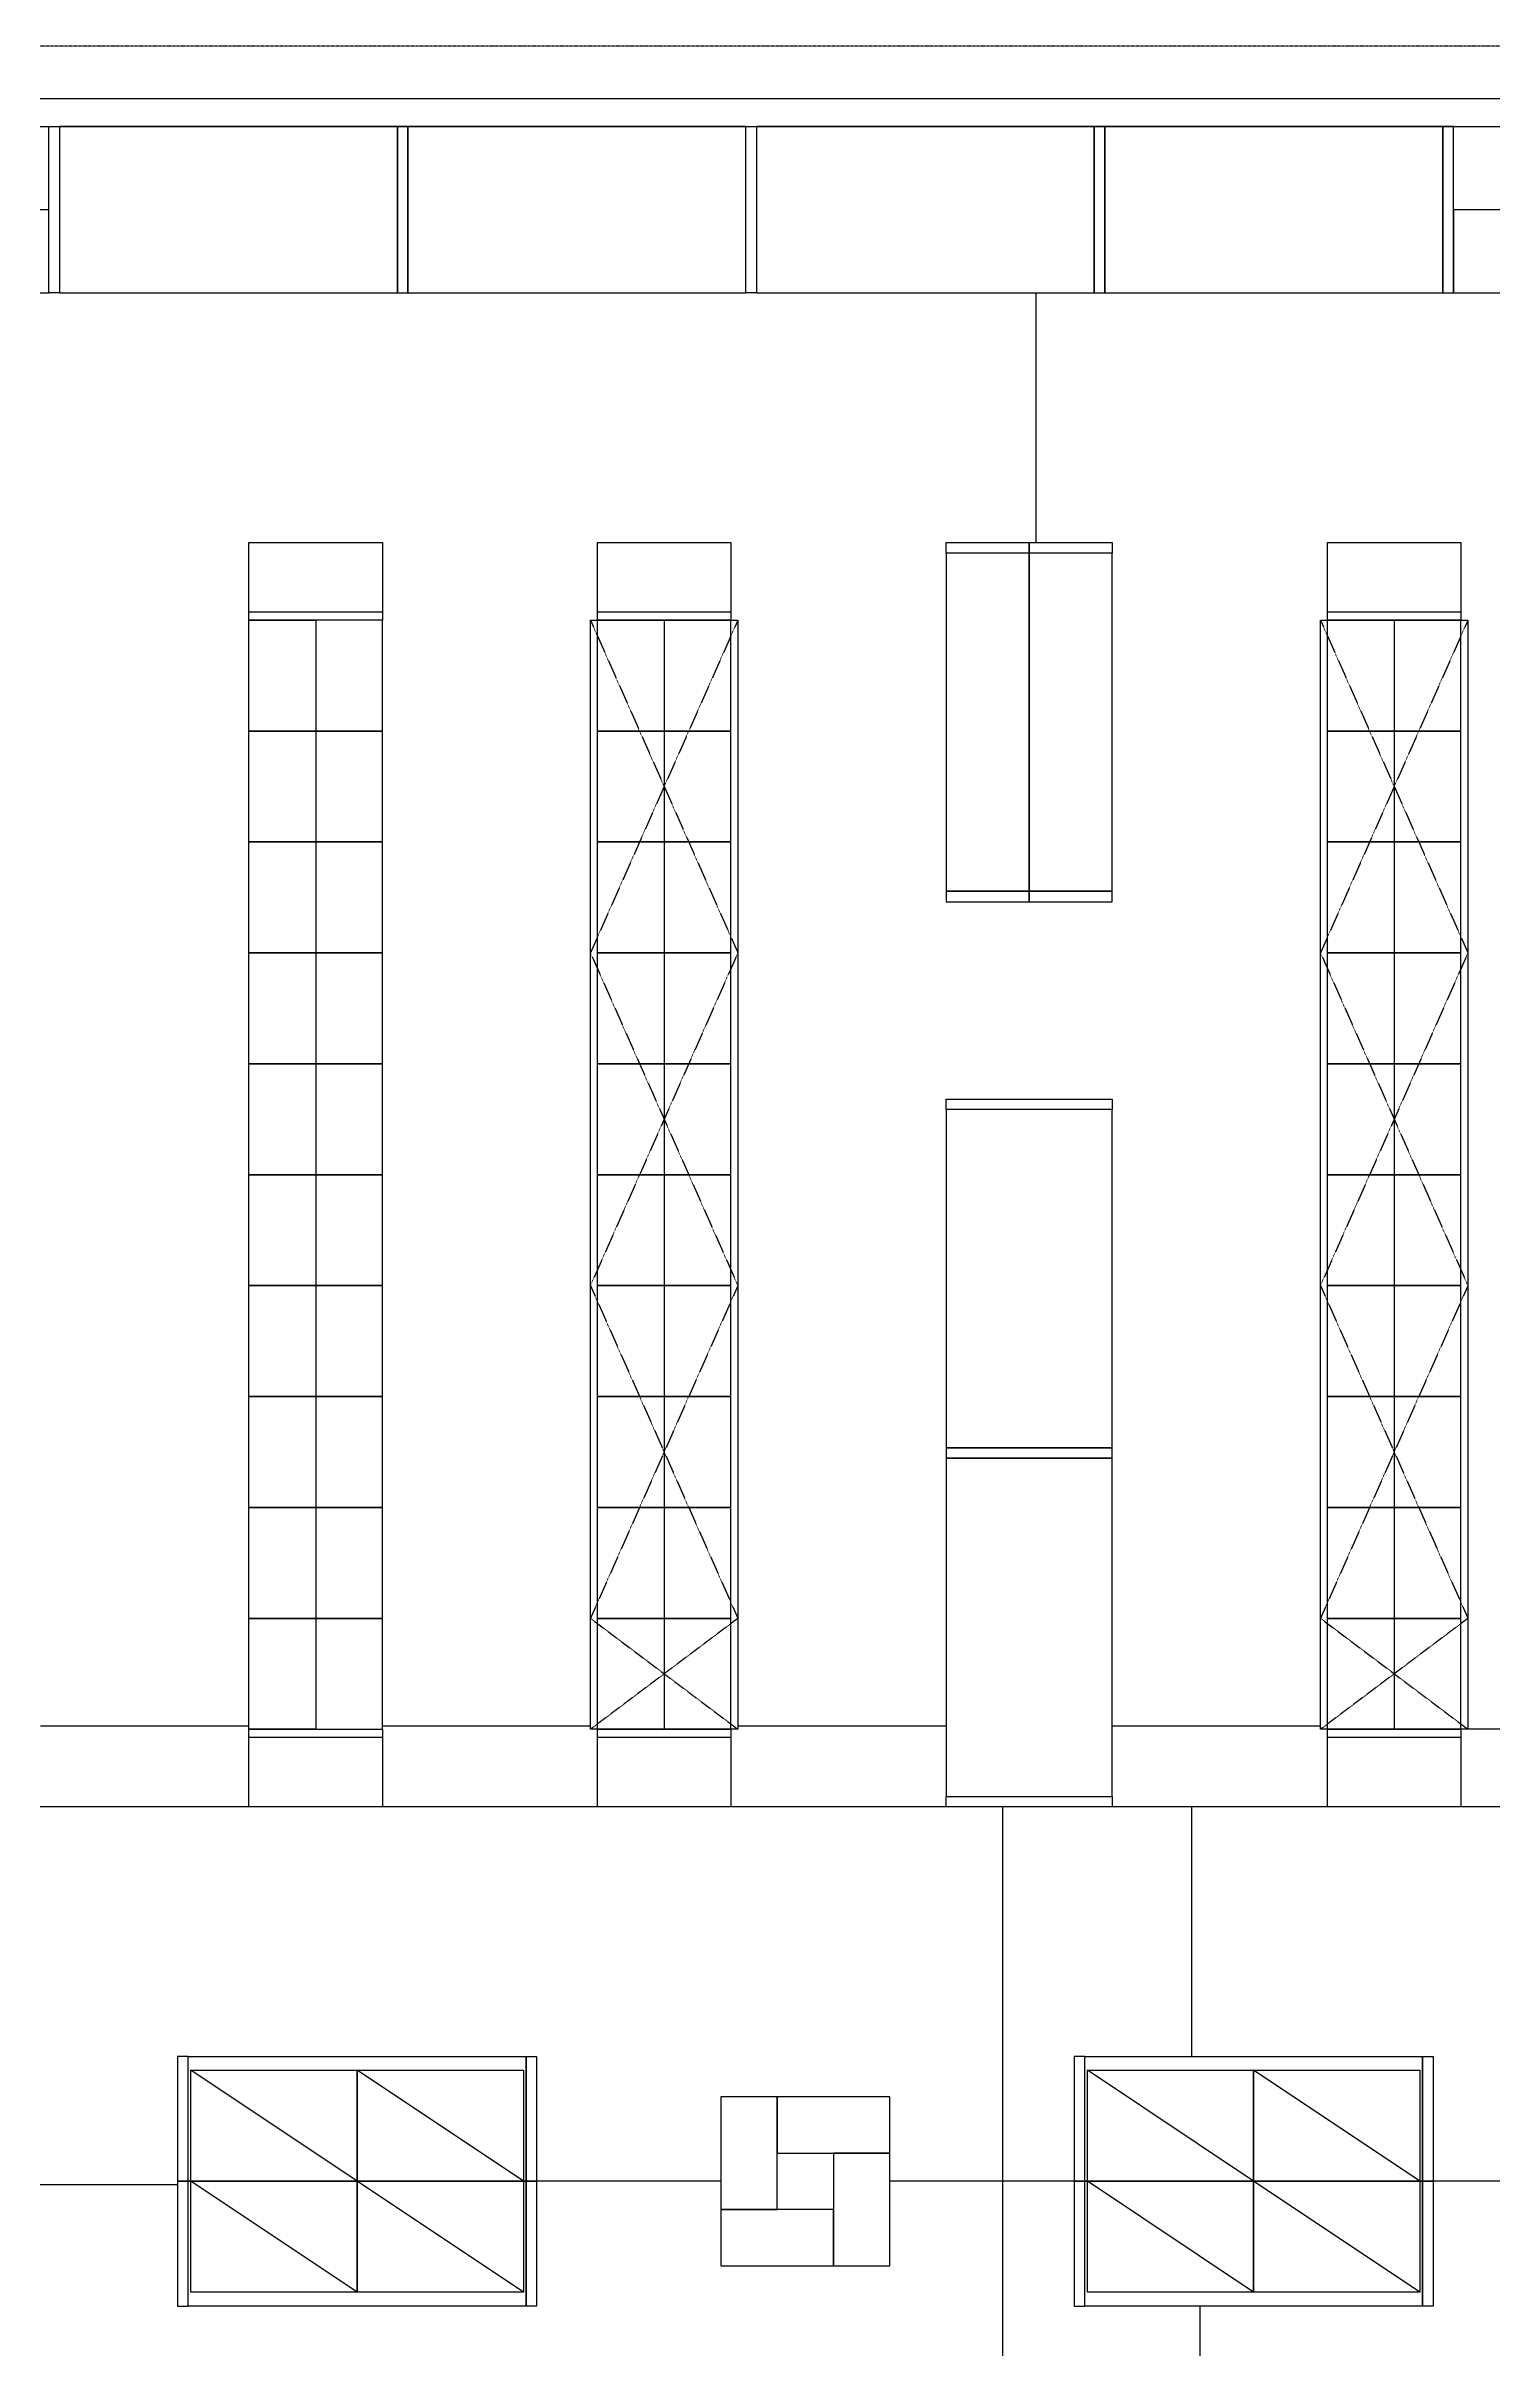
# Model space of a CAD drawing. Header units: millimetres. Extents: x -155 to 94595, y -3153 to 63413.
# Drawn here: x 25967 to 36415, y 46260 to 62877 of the extents above; entities that cross this region are included whole.
import ezdxf

# ---------------------------------------------------------------- set-up
doc = ezdxf.new("R2010")
doc.units = ezdxf.units.MM
for name, pattern in [('REFERENCIA CAMPECHE$0$HIDDEN', [0.375, 0.25, -0.125]), ('REFERENCIA CAMPECHE$0$SO-BASE1$0$HIDDEN2', [0.1875, 0.125, -0.0625]), ('TRATTEGGIATA2', [0.375, 0.25, -0.125])]:
    doc.linetypes.add(name, pattern=pattern)
for name, color, linetype in [('2', 193, 'Continuous'), ('5', 1, 'TRATTEGGIATA2'), ('6', 253, 'Continuous'), ('int', 185, 'Continuous'), ('wall', 5, 'Continuous')]:
    doc.layers.add(name, color=color, linetype=linetype)
doc.styles.add('REFERENCIA CAMPECHE$0$LETRITAS', font='ROMAN1.shx', dxfattribs={"width": 1.2, "height": 0.225})
doc.dimstyles.new('arch', dxfattribs={"dimtxt": 0.18, "dimasz": 0.18, "dimexe": 0.18, "dimexo": 0.0625, "dimgap": 0.09, "dimtad": 0, "dimtih": 1, "dimtoh": 1, "dimdec": 4, "dimzin": 0, "dimdsep": 46, "dimtxsty": 'Standard', "dimblk": 'OBLIQUE', "dimcen": 0.09, "dimclrt": 256, "dimadec": 0, "dimazin": 0, "dimtfac": 1, "dimtdec": 4, "dimtofl": 0, "dimtmove": 0, "dimatfit": 3, "dimldrblk": 'OBLIQUE', "dimfxl": 1, "dimtolj": 1, "dimtzin": 0, "dimarcsym": 0})

# ---------------------------------------------------------------- blocks, each defined once
blk = doc.blocks.new('_Oblique')
at = {"color": 0, "linetype": 'ByBlock', "lineweight": -2}
blk.add_line((-0.5, -0.5), (0.5, 0.5), dxfattribs=at)
blk = doc.blocks.new('*D210')
at = {"layer": '6', "color": 0, "lineweight": -2}
blk.add_line((30841, 47477), (29506, 47477), dxfattribs=at)
at = {"layer": 'Defpoints', "color": 0}
for p in [(29506, 47477), (29506, 47477), (30841, 47477)]:
    blk.add_point(p, dxfattribs=at)
at = {"layer": '6', "color": 0, "lineweight": -2, "xscale": 0.3, "yscale": 0.3, "zscale": 0.3, "rotation": 180}
blk.add_blockref('_Oblique', (29506, 47477), dxfattribs=at)
at = {"layer": '6', "color": 0, "lineweight": -2, "xscale": 0.3, "yscale": 0.3, "zscale": 0.3}
blk.add_blockref('_Oblique', (30841, 47477), dxfattribs=at)
at = {"layer": '6', "insert": (30174, 47477), "char_height": 0.225, "attachment_point": 5, "style": 'REFERENCIA CAMPECHE$0$LETRITAS'}
blk.add_mtext('\\A1;1334.67', dxfattribs=at)
blk = doc.blocks.new('*D212')
at = {"layer": '6', "color": 0, "lineweight": -2}
blk.add_line((32868, 50177), (32868, 44777), dxfattribs=at)
at = {"layer": 'Defpoints', "color": 0}
for p in [(29844, 50177), (28474, 44777), (32868, 44777)]:
    blk.add_point(p, dxfattribs=at)
at = {"layer": '6', "color": 0, "lineweight": -2, "xscale": 0.3, "yscale": 0.3, "zscale": 0.3}
for p, rotation in [((32868, 50177), 90), ((32868, 44777), 270)]:
    blk.add_blockref('_Oblique', p, dxfattribs=dict(at, rotation=rotation))
at = {"layer": '6', "insert": (32867, 46387), "char_height": 0.225, "attachment_point": 5, "rotation": 90, "style": 'REFERENCIA CAMPECHE$0$LETRITAS'}
blk.add_mtext('\\A1;5400.00', dxfattribs=at)
blk = doc.blocks.new('*D213')
at = {"layer": '6', "color": 0, "lineweight": -2}
blk.add_line((34292, 46577), (34292, 44777), dxfattribs=at)
at = {"layer": 'Defpoints', "color": 0}
for p in [(35342, 46577), (32862, 44777), (34292, 44777)]:
    blk.add_point(p, dxfattribs=at)
at = {"layer": '6', "color": 0, "lineweight": -2, "xscale": 0.3, "yscale": 0.3, "zscale": 0.3}
for p, rotation in [((34292, 46577), 90), ((34292, 44777), 270)]:
    blk.add_blockref('_Oblique', p, dxfattribs=dict(at, rotation=rotation))
at = {"layer": '6', "insert": (34292, 45677), "char_height": 0.225, "attachment_point": 5, "rotation": 90, "style": 'REFERENCIA CAMPECHE$0$LETRITAS'}
blk.add_mtext('\\A1;1800.00', dxfattribs=at)
blk = doc.blocks.new('*D214')
at = {"layer": '6', "color": 0, "lineweight": -2}
blk.add_line((34232, 50177), (34232, 48377), dxfattribs=at)
at = {"layer": 'Defpoints', "color": 0}
for p in [(32852, 50177), (34092, 48377), (34232, 48377)]:
    blk.add_point(p, dxfattribs=at)
at = {"layer": '6', "color": 0, "lineweight": -2, "xscale": 0.3, "yscale": 0.3, "zscale": 0.3}
for p, rotation in [((34232, 50177), 90), ((34232, 48377), 270)]:
    blk.add_blockref('_Oblique', p, dxfattribs=dict(at, rotation=rotation))
at = {"layer": '6', "insert": (34232, 49277), "char_height": 0.225, "attachment_point": 5, "rotation": 90, "style": 'REFERENCIA CAMPECHE$0$LETRITAS'}
blk.add_mtext('\\A1;1800.00', dxfattribs=at)
blk = doc.blocks.new('*D215')
at = {"layer": '6', "color": 0, "lineweight": -2}
blk.add_line((26915, 47452), (25583, 47452), dxfattribs=at)
at = {"layer": 'Defpoints', "color": 0}
for p in [(25583, 47477), (25583, 47452), (26915, 47452)]:
    blk.add_point(p, dxfattribs=at)
at = {"layer": '6', "color": 0, "lineweight": -2, "xscale": 0.3, "yscale": 0.3, "zscale": 0.3, "rotation": 180}
blk.add_blockref('_Oblique', (25583, 47452), dxfattribs=at)
at = {"layer": '6', "color": 0, "lineweight": -2, "xscale": 0.3, "yscale": 0.3, "zscale": 0.3}
blk.add_blockref('_Oblique', (26915, 47452), dxfattribs=at)
at = {"layer": '6', "insert": (26249, 47452), "char_height": 0.225, "attachment_point": 5, "style": 'REFERENCIA CAMPECHE$0$LETRITAS'}
blk.add_mtext('\\A1;1332.40', dxfattribs=at)
blk = doc.blocks.new('*D216')
at = {"layer": '6', "color": 0, "lineweight": -2}
blk.add_line((33385, 47477), (32055, 47477), dxfattribs=at)
at = {"layer": 'Defpoints', "color": 0}
for p in [(32055, 47477), (32055, 47477), (33385, 47477)]:
    blk.add_point(p, dxfattribs=at)
at = {"layer": '6', "color": 0, "lineweight": -2, "xscale": 0.3, "yscale": 0.3, "zscale": 0.3, "rotation": 180}
blk.add_blockref('_Oblique', (32055, 47477), dxfattribs=at)
at = {"layer": '6', "color": 0, "lineweight": -2, "xscale": 0.3, "yscale": 0.3, "zscale": 0.3}
blk.add_blockref('_Oblique', (33385, 47477), dxfattribs=at)
at = {"layer": '6', "insert": (32720, 47477), "char_height": 0.225, "attachment_point": 5, "style": 'REFERENCIA CAMPECHE$0$LETRITAS'}
blk.add_mtext('\\A1;1330.00', dxfattribs=at)
blk = doc.blocks.new('*D217')
at = {"layer": '6', "color": 0, "lineweight": -2}
blk.add_line((37306, 47477), (35976, 47477), dxfattribs=at)
at = {"layer": 'Defpoints', "color": 0}
for p in [(35976, 47477), (35976, 47477), (37306, 47477)]:
    blk.add_point(p, dxfattribs=at)
at = {"layer": '6', "color": 0, "lineweight": -2, "xscale": 0.3, "yscale": 0.3, "zscale": 0.3, "rotation": 180}
blk.add_blockref('_Oblique', (35976, 47477), dxfattribs=at)
at = {"layer": '6', "color": 0, "lineweight": -2, "xscale": 0.3, "yscale": 0.3, "zscale": 0.3}
blk.add_blockref('_Oblique', (37306, 47477), dxfattribs=at)
at = {"layer": '6', "insert": (36641, 47477), "char_height": 0.225, "attachment_point": 5, "style": 'REFERENCIA CAMPECHE$0$LETRITAS'}
blk.add_mtext('\\A1;1330.00', dxfattribs=at)
blk = doc.blocks.new('*D224')
at = {"layer": '6', "color": 0, "lineweight": -2}
blk.add_line((33111, 59297), (33111, 61097), dxfattribs=at)
at = {"layer": 'Defpoints', "color": 0}
for p in [(33111, 61097), (33131, 61097), (33111, 59297)]:
    blk.add_point(p, dxfattribs=at)
at = {"layer": '6', "color": 0, "lineweight": -2, "xscale": 0.3, "yscale": 0.3, "zscale": 0.3}
for p, rotation in [((33111, 61097), 90), ((33111, 59297), 270)]:
    blk.add_blockref('_Oblique', p, dxfattribs=dict(at, rotation=rotation))
at = {"layer": '6', "insert": (33111, 60197), "char_height": 0.225, "attachment_point": 5, "rotation": 90, "style": 'REFERENCIA CAMPECHE$0$LETRITAS'}
blk.add_mtext('\\A1;1800.00', dxfattribs=at)
blk = doc.blocks.new('*D318')
at = {"layer": '6', "color": 0, "lineweight": -2}
blk.add_line((27431, 50760), (25927, 50760), dxfattribs=at)
at = {"layer": 'Defpoints', "color": 0}
for p in [(25927, 50760), (25927, 50760), (27431, 50760)]:
    blk.add_point(p, dxfattribs=at)
at = {"layer": '6', "color": 0, "lineweight": -2, "xscale": 0.3, "yscale": 0.3, "zscale": 0.3, "rotation": 180}
blk.add_blockref('_Oblique', (25927, 50760), dxfattribs=at)
at = {"layer": '6', "color": 0, "lineweight": -2, "xscale": 0.3, "yscale": 0.3, "zscale": 0.3}
blk.add_blockref('_Oblique', (27431, 50760), dxfattribs=at)
at = {"layer": '6', "insert": (26679, 50760), "char_height": 0.225, "attachment_point": 5, "style": 'REFERENCIA CAMPECHE$0$LETRITAS'}
blk.add_mtext('\\A1;1504.00', dxfattribs=at)
blk = doc.blocks.new('*D319')
at = {"layer": '6', "color": 0, "lineweight": -2}
blk.add_line((29895, 50760), (28395, 50760), dxfattribs=at)
at = {"layer": 'Defpoints', "color": 0}
for p in [(28395, 50760), (28395, 50760), (29895, 50760)]:
    blk.add_point(p, dxfattribs=at)
at = {"layer": '6', "color": 0, "lineweight": -2, "xscale": 0.3, "yscale": 0.3, "zscale": 0.3, "rotation": 180}
blk.add_blockref('_Oblique', (28395, 50760), dxfattribs=at)
at = {"layer": '6', "color": 0, "lineweight": -2, "xscale": 0.3, "yscale": 0.3, "zscale": 0.3}
blk.add_blockref('_Oblique', (29895, 50760), dxfattribs=at)
at = {"layer": '6', "insert": (29145, 50760), "char_height": 0.225, "attachment_point": 5, "style": 'REFERENCIA CAMPECHE$0$LETRITAS'}
blk.add_mtext('\\A1;1500.00', dxfattribs=at)
blk = doc.blocks.new('*D320')
at = {"layer": '6', "color": 0, "lineweight": -2}
blk.add_line((32461, 50760), (30959, 50760), dxfattribs=at)
at = {"layer": 'Defpoints', "color": 0}
for p in [(30959, 50760), (30959, 50760), (32461, 50760)]:
    blk.add_point(p, dxfattribs=at)
at = {"layer": '6', "color": 0, "lineweight": -2, "xscale": 0.3, "yscale": 0.3, "zscale": 0.3, "rotation": 180}
blk.add_blockref('_Oblique', (30959, 50760), dxfattribs=at)
at = {"layer": '6', "color": 0, "lineweight": -2, "xscale": 0.3, "yscale": 0.3, "zscale": 0.3}
blk.add_blockref('_Oblique', (32461, 50760), dxfattribs=at)
at = {"layer": '6', "insert": (31710, 50760), "char_height": 0.225, "attachment_point": 5, "style": 'REFERENCIA CAMPECHE$0$LETRITAS'}
blk.add_mtext('\\A1;1502.00', dxfattribs=at)
blk = doc.blocks.new('*D321')
at = {"layer": '6', "color": 0, "lineweight": -2}
blk.add_line((35163, 50760), (33661, 50760), dxfattribs=at)
at = {"layer": 'Defpoints', "color": 0}
for p in [(33661, 50760), (33661, 50760), (35163, 50760)]:
    blk.add_point(p, dxfattribs=at)
at = {"layer": '6', "color": 0, "lineweight": -2, "xscale": 0.3, "yscale": 0.3, "zscale": 0.3, "rotation": 180}
blk.add_blockref('_Oblique', (33661, 50760), dxfattribs=at)
at = {"layer": '6', "color": 0, "lineweight": -2, "xscale": 0.3, "yscale": 0.3, "zscale": 0.3}
blk.add_blockref('_Oblique', (35163, 50760), dxfattribs=at)
at = {"layer": '6', "insert": (34412, 50760), "char_height": 0.225, "attachment_point": 5, "style": 'REFERENCIA CAMPECHE$0$LETRITAS'}
blk.add_mtext('\\A1;1502.00', dxfattribs=at)
blk = doc.blocks.new('*D322')
at = {"layer": '6', "color": 0, "lineweight": -2}
blk.add_line((37729, 50737), (36227, 50737), dxfattribs=at)
at = {"layer": 'Defpoints', "color": 0}
for p in [(36227, 50738), (36227, 50737), (37729, 50760)]:
    blk.add_point(p, dxfattribs=at)
at = {"layer": '6', "color": 0, "lineweight": -2, "xscale": 0.3, "yscale": 0.3, "zscale": 0.3, "rotation": 180}
blk.add_blockref('_Oblique', (36227, 50737), dxfattribs=at)
at = {"layer": '6', "color": 0, "lineweight": -2, "xscale": 0.3, "yscale": 0.3, "zscale": 0.3}
blk.add_blockref('_Oblique', (37729, 50737), dxfattribs=at)
at = {"layer": '6', "insert": (36978, 50737), "char_height": 0.225, "attachment_point": 5, "style": 'REFERENCIA CAMPECHE$0$LETRITAS'}
blk.add_mtext('\\A1;1502.00', dxfattribs=at)

msp = doc.modelspace()

# ---------------------------------------------------------------- linework, layer by layer
at = {"layer": '2'}
for p, q in [((28501.86, 62296.99), (26063.46, 62296.99)), ((26063.46, 62296.99), (26063.46, 61096.99)), ((28501.86, 61096.99), (28501.86, 62296.99)), ((31016.46, 62296.99), (28578.06, 62296.99)), ((28578.06, 62296.99), (28578.06, 61096.99)), ((31016.46, 61096.99), (31016.46, 62296.99)), ((33531.06, 62296.99), (31092.66, 62296.99)), ((31092.66, 62296.99), (31092.66, 61096.99)), ((33531.06, 61096.99), (33531.06, 62296.99)), ((36045.66, 62296.99), (33607.26, 62296.99)), ((33607.26, 62296.99), (33607.26, 61096.99)), ((36045.66, 61096.99), (36045.66, 62296.99)), ((25987.26, 61696.99), (23548.86, 61696.99)), ((25987.26, 61096.99), (25987.26, 61696.99)), ((38560.26, 61696.99), (36121.86, 61696.99)), ((36121.86, 61696.99), (36121.86, 61096.99)), ((23548.86, 61096.99), (25987.26, 61096.99)), ((26063.46, 61096.99), (28501.86, 61096.99)), ((28578.06, 61096.99), (31016.46, 61096.99)), ((31092.66, 61096.99), (33531.06, 61096.99)), ((33607.26, 61096.99), (36045.66, 61096.99)), ((36121.86, 61096.99), (38560.26, 61096.99)), ((27430.882, 59296.99), (28394.882, 59296.99)), ((27430.882, 58736.99), (27430.882, 59296.99)), ((28394.882, 59296.99), (28394.882, 58736.99)), ((29944.882, 59296.99), (30908.882, 59296.99)), ((29944.882, 58736.99), (29944.882, 59296.99)), ((30908.882, 59296.99), (30908.882, 58736.99)), ((32460.882, 59220.79), (32460.882, 59296.99)), ((32460.882, 59296.99), (33060.882, 59296.99)), ((33060.882, 59220.79), (32460.882, 59220.79)), ((32460.882, 59220.79), (32460.882, 56782.39)), ((33060.882, 59220.79), (32460.882, 59220.79)), ((33060.882, 59296.99), (33060.882, 59220.79)), ((33060.882, 59220.79), (33060.882, 59296.99)), ((33060.882, 59296.99), (33660.882, 59296.99)), ((33060.882, 56782.39), (33060.882, 59220.79)), ((33660.882, 59220.79), (33060.882, 59220.79)), ((33060.882, 59220.79), (33060.882, 56782.39)), ((33660.882, 59220.79), (33060.882, 59220.79)), ((33660.882, 59296.99), (33660.882, 59220.79)), ((33660.882, 56782.39), (33660.882, 59220.79)), ((35212.882, 59296.99), (36176.882, 59296.99)), ((35212.882, 58736.99), (35212.882, 59296.99)), ((36176.882, 59296.99), (36176.882, 58736.99)), ((27430.882, 58796.99), (28394.882, 58796.99)), ((28394.882, 58736.99), (27430.882, 58736.99)), ((27430.882, 57936.99), (27430.882, 58736.99)), ((27430.882, 58736.99), (27912.882, 58736.99)), ((27912.882, 58736.99), (27912.882, 57936.99)), ((28394.882, 58736.99), (27912.882, 58736.99)), ((27912.882, 58736.99), (27912.882, 57936.99)), ((28394.882, 57936.99), (28394.882, 58736.99)), ((29944.882, 58796.99), (30908.882, 58796.99)), ((30908.882, 58736.99), (29944.882, 58736.99)), ((29944.882, 57936.99), (29944.882, 58736.99)), ((29944.882, 58736.99), (30426.882, 58736.99)), ((30426.882, 58736.99), (30426.882, 57936.99)), ((30908.882, 58736.99), (30426.882, 58736.99)), ((30426.882, 58736.99), (30426.882, 57936.99)), ((30908.882, 57936.99), (30908.882, 58736.99)), ((35212.882, 58796.99), (36176.882, 58796.99)), ((36176.882, 58736.99), (35212.882, 58736.99)), ((35212.882, 57936.99), (35212.882, 58736.99)), ((35212.882, 58736.99), (35694.882, 58736.99)), ((35694.882, 58736.99), (35694.882, 57936.99)), ((36176.882, 58736.99), (35694.882, 58736.99)), ((35694.882, 58736.99), (35694.882, 57936.99)), ((36176.882, 57936.99), (36176.882, 58736.99)), ((27430.882, 57136.99), (27430.882, 57936.99)), ((27430.882, 57936.99), (27912.882, 57936.99)), ((27912.882, 57936.99), (27430.882, 57936.99)), ((27912.882, 57936.99), (27912.882, 57136.99)), ((28394.882, 57936.99), (27912.882, 57936.99)), ((27912.882, 57936.99), (27912.882, 57136.99)), ((27912.882, 57936.99), (28394.882, 57936.99)), ((28394.882, 57136.99), (28394.882, 57936.99)), ((29944.882, 57136.99), (29944.882, 57936.99)), ((29944.882, 57936.99), (30426.882, 57936.99)), ((30426.882, 57936.99), (29944.882, 57936.99)), ((30426.882, 57936.99), (30426.882, 57136.99)), ((30908.882, 57936.99), (30426.882, 57936.99)), ((30426.882, 57936.99), (30426.882, 57136.99)), ((30426.882, 57936.99), (30908.882, 57936.99)), ((30908.882, 57136.99), (30908.882, 57936.99)), ((35212.882, 57136.99), (35212.882, 57936.99)), ((35212.882, 57936.99), (35694.882, 57936.99)), ((35694.882, 57936.99), (35212.882, 57936.99)), ((35694.882, 57936.99), (35694.882, 57136.99)), ((36176.882, 57936.99), (35694.882, 57936.99)), ((35694.882, 57936.99), (35694.882, 57136.99)), ((35694.882, 57936.99), (36176.882, 57936.99)), ((36176.882, 57136.99), (36176.882, 57936.99)), ((27912.882, 57136.99), (27430.882, 57136.99)), ((27430.882, 56336.99), (27430.882, 57136.99)), ((27430.882, 57136.99), (27912.882, 57136.99)), ((27912.882, 57136.99), (28394.882, 57136.99)), ((27912.882, 57136.99), (27912.882, 56336.99)), ((28394.882, 57136.99), (27912.882, 57136.99)), ((27912.882, 57136.99), (27912.882, 56336.99)), ((28394.882, 56336.99), (28394.882, 57136.99)), ((30426.882, 57136.99), (29944.882, 57136.99)), ((29944.882, 56336.99), (29944.882, 57136.99)), ((29944.882, 57136.99), (30426.882, 57136.99)), ((30426.882, 57136.99), (30908.882, 57136.99)), ((30426.882, 57136.99), (30426.882, 56336.99)), ((30908.882, 57136.99), (30426.882, 57136.99)), ((30426.882, 57136.99), (30426.882, 56336.99)), ((30908.882, 56336.99), (30908.882, 57136.99)), ((35694.882, 57136.99), (35212.882, 57136.99)), ((35212.882, 56336.99), (35212.882, 57136.99)), ((35212.882, 57136.99), (35694.882, 57136.99)), ((35694.882, 57136.99), (36176.882, 57136.99)), ((35694.882, 57136.99), (35694.882, 56336.99)), ((36176.882, 57136.99), (35694.882, 57136.99)), ((35694.882, 57136.99), (35694.882, 56336.99)), ((36176.882, 56336.99), (36176.882, 57136.99)), ((32460.882, 56782.39), (33060.882, 56782.39)), ((32460.882, 56782.39), (32460.882, 56706.19)), ((33060.882, 56782.39), (32460.882, 56782.39)), ((32460.882, 56706.19), (33060.882, 56706.19)), ((33060.882, 56706.19), (33060.882, 56782.39)), ((33060.882, 56782.39), (33660.882, 56782.39)), ((33060.882, 56782.39), (33060.882, 56706.19)), ((33660.882, 56782.39), (33060.882, 56782.39)), ((33060.882, 56706.19), (33660.882, 56706.19)), ((33660.882, 56706.19), (33660.882, 56782.39)), ((27912.882, 56336.99), (27430.882, 56336.99)), ((27430.882, 55536.99), (27430.882, 56336.99)), ((27430.882, 56336.99), (27912.882, 56336.99)), ((27912.882, 56336.99), (28394.882, 56336.99)), ((27912.882, 56336.99), (27912.882, 55536.99)), ((28394.882, 56336.99), (27912.882, 56336.99)), ((27912.882, 56336.99), (27912.882, 55536.99)), ((28394.882, 55536.99), (28394.882, 56336.99)), ((30426.882, 56336.99), (29944.882, 56336.99)), ((29944.882, 55536.99), (29944.882, 56336.99)), ((29944.882, 56336.99), (30426.882, 56336.99)), ((30426.882, 56336.99), (30908.882, 56336.99)), ((30426.882, 56336.99), (30426.882, 55536.99)), ((30908.882, 56336.99), (30426.882, 56336.99)), ((30426.882, 56336.99), (30426.882, 55536.99)), ((30908.882, 55536.99), (30908.882, 56336.99)), ((35694.882, 56336.99), (35212.882, 56336.99)), ((35212.882, 55536.99), (35212.882, 56336.99)), ((35212.882, 56336.99), (35694.882, 56336.99)), ((35694.882, 56336.99), (36176.882, 56336.99)), ((35694.882, 56336.99), (35694.882, 55536.99)), ((36176.882, 56336.99), (35694.882, 56336.99)), ((35694.882, 56336.99), (35694.882, 55536.99)), ((36176.882, 55536.99), (36176.882, 56336.99)), ((27912.882, 55536.99), (27430.882, 55536.99)), ((27430.882, 54736.99), (27430.882, 55536.99)), ((27430.882, 55536.99), (27912.882, 55536.99)), ((27912.882, 55536.99), (28394.882, 55536.99)), ((27912.882, 55536.99), (27912.882, 54736.99)), ((28394.882, 55536.99), (27912.882, 55536.99)), ((27912.882, 55536.99), (27912.882, 54736.99)), ((28394.882, 54736.99), (28394.882, 55536.99)), ((30426.882, 55536.99), (29944.882, 55536.99)), ((29944.882, 54736.99), (29944.882, 55536.99)), ((29944.882, 55536.99), (30426.882, 55536.99)), ((30426.882, 55536.99), (30908.882, 55536.99)), ((30426.882, 55536.99), (30426.882, 54736.99)), ((30908.882, 55536.99), (30426.882, 55536.99)), ((30426.882, 55536.99), (30426.882, 54736.99)), ((30908.882, 54736.99), (30908.882, 55536.99)), ((35694.882, 55536.99), (35212.882, 55536.99)), ((35212.882, 54736.99), (35212.882, 55536.99)), ((35212.882, 55536.99), (35694.882, 55536.99)), ((35694.882, 55536.99), (36176.882, 55536.99)), ((35694.882, 55536.99), (35694.882, 54736.99)), ((36176.882, 55536.99), (35694.882, 55536.99)), ((35694.882, 55536.99), (35694.882, 54736.99)), ((36176.882, 54736.99), (36176.882, 55536.99)), ((33660.882, 55206.19), (32460.882, 55206.19)), ((32460.882, 55206.19), (32460.882, 52767.79)), ((33660.882, 52767.79), (33660.882, 55206.19)), ((27912.882, 54736.99), (27430.882, 54736.99)), ((27430.882, 53936.99), (27430.882, 54736.99)), ((27430.882, 54736.99), (27912.882, 54736.99)), ((27912.882, 54736.99), (28394.882, 54736.99)), ((27912.882, 54736.99), (27912.882, 53936.99)), ((28394.882, 54736.99), (27912.882, 54736.99)), ((27912.882, 54736.99), (27912.882, 53936.99)), ((28394.882, 53936.99), (28394.882, 54736.99)), ((30426.882, 54736.99), (29944.882, 54736.99)), ((29944.882, 53936.99), (29944.882, 54736.99)), ((29944.882, 54736.99), (30426.882, 54736.99)), ((30426.882, 54736.99), (30908.882, 54736.99)), ((30426.882, 54736.99), (30426.882, 53936.99)), ((30908.882, 54736.99), (30426.882, 54736.99)), ((30426.882, 54736.99), (30426.882, 53936.99)), ((30908.882, 53936.99), (30908.882, 54736.99)), ((35694.882, 54736.99), (35212.882, 54736.99)), ((35212.882, 53936.99), (35212.882, 54736.99)), ((35212.882, 54736.99), (35694.882, 54736.99)), ((35694.882, 54736.99), (36176.882, 54736.99)), ((35694.882, 54736.99), (35694.882, 53936.99)), ((36176.882, 54736.99), (35694.882, 54736.99)), ((35694.882, 54736.99), (35694.882, 53936.99)), ((36176.882, 53936.99), (36176.882, 54736.99)), ((27912.882, 53936.99), (27430.882, 53936.99)), ((27430.882, 53136.99), (27430.882, 53936.99)), ((27430.882, 53936.99), (27912.882, 53936.99)), ((27912.882, 53936.99), (28394.882, 53936.99)), ((27912.882, 53936.99), (27912.882, 53136.99)), ((28394.882, 53936.99), (27912.882, 53936.99)), ((27912.882, 53936.99), (27912.882, 53136.99)), ((28394.882, 53136.99), (28394.882, 53936.99)), ((30426.882, 53936.99), (29944.882, 53936.99)), ((29944.882, 53136.99), (29944.882, 53936.99)), ((29944.882, 53936.99), (30426.882, 53936.99)), ((30426.882, 53936.99), (30908.882, 53936.99)), ((30426.882, 53936.99), (30426.882, 53136.99)), ((30908.882, 53936.99), (30426.882, 53936.99)), ((30426.882, 53936.99), (30426.882, 53136.99)), ((30908.882, 53136.99), (30908.882, 53936.99)), ((35694.882, 53936.99), (35212.882, 53936.99)), ((35212.882, 53136.99), (35212.882, 53936.99)), ((35212.882, 53936.99), (35694.882, 53936.99)), ((35694.882, 53936.99), (36176.882, 53936.99)), ((35694.882, 53936.99), (35694.882, 53136.99)), ((36176.882, 53936.99), (35694.882, 53936.99)), ((35694.882, 53936.99), (35694.882, 53136.99)), ((36176.882, 53136.99), (36176.882, 53936.99)), ((27912.882, 53136.99), (27430.882, 53136.99)), ((27430.882, 52336.99), (27430.882, 53136.99)), ((27430.882, 53136.99), (27912.882, 53136.99)), ((27912.882, 53136.99), (28394.882, 53136.99)), ((27912.882, 53136.99), (27912.882, 52336.99)), ((28394.882, 53136.99), (27912.882, 53136.99)), ((27912.882, 53136.99), (27912.882, 52336.99)), ((28394.882, 52336.99), (28394.882, 53136.99)), ((30426.882, 53136.99), (29944.882, 53136.99)), ((29944.882, 52336.99), (29944.882, 53136.99)), ((29944.882, 53136.99), (30426.882, 53136.99)), ((30426.882, 53136.99), (30908.882, 53136.99)), ((30426.882, 53136.99), (30426.882, 52336.99)), ((30908.882, 53136.99), (30426.882, 53136.99)), ((30426.882, 53136.99), (30426.882, 52336.99)), ((30908.882, 52336.99), (30908.882, 53136.99)), ((35694.882, 53136.99), (35212.882, 53136.99)), ((35212.882, 52336.99), (35212.882, 53136.99)), ((35212.882, 53136.99), (35694.882, 53136.99)), ((35694.882, 53136.99), (36176.882, 53136.99)), ((35694.882, 53136.99), (35694.882, 52336.99)), ((36176.882, 53136.99), (35694.882, 53136.99)), ((35694.882, 53136.99), (35694.882, 52336.99)), ((36176.882, 52336.99), (36176.882, 53136.99)), ((32460.882, 52767.79), (33660.882, 52767.79)), ((33660.882, 52691.59), (32460.882, 52691.59)), ((32460.882, 52691.59), (32460.882, 50253.19)), ((33660.882, 50253.19), (33660.882, 52691.59)), ((27912.882, 52336.99), (27430.882, 52336.99)), ((27430.882, 51536.99), (27430.882, 52336.99)), ((27430.882, 52336.99), (27912.882, 52336.99)), ((27912.882, 52336.99), (28394.882, 52336.99)), ((27912.882, 52336.99), (27912.882, 51536.99)), ((28394.882, 52336.99), (27912.882, 52336.99)), ((27912.882, 52336.99), (27912.882, 51536.99)), ((28394.882, 51536.99), (28394.882, 52336.99)), ((30426.882, 52336.99), (29944.882, 52336.99)), ((29944.882, 51536.99), (29944.882, 52336.99)), ((29944.882, 52336.99), (30426.882, 52336.99)), ((30426.882, 52336.99), (30908.882, 52336.99)), ((30426.882, 52336.99), (30426.882, 51536.99)), ((30908.882, 52336.99), (30426.882, 52336.99)), ((30426.882, 52336.99), (30426.882, 51536.99)), ((30908.882, 51536.99), (30908.882, 52336.99)), ((35694.882, 52336.99), (35212.882, 52336.99)), ((35212.882, 51536.99), (35212.882, 52336.99)), ((35212.882, 52336.99), (35694.882, 52336.99)), ((35694.882, 52336.99), (36176.882, 52336.99)), ((35694.882, 52336.99), (35694.882, 51536.99)), ((36176.882, 52336.99), (35694.882, 52336.99)), ((35694.882, 52336.99), (35694.882, 51536.99)), ((36176.882, 51536.99), (36176.882, 52336.99)), ((27912.882, 51536.99), (27430.882, 51536.99)), ((27430.882, 50736.99), (27430.882, 51536.99)), ((27430.882, 51536.99), (27912.882, 51536.99)), ((27912.882, 51536.99), (28394.882, 51536.99)), ((27912.882, 51536.99), (27912.882, 50736.99)), ((28394.882, 51536.99), (27912.882, 51536.99)), ((27912.882, 51536.99), (27912.882, 50736.99)), ((28394.882, 50736.99), (28394.882, 51536.99)), ((30426.882, 51536.99), (29944.882, 51536.99)), ((29944.882, 50736.99), (29944.882, 51536.99)), ((29944.882, 51536.99), (30426.882, 51536.99)), ((30426.882, 51536.99), (30908.882, 51536.99)), ((30426.882, 51536.99), (30426.882, 50736.99)), ((30908.882, 51536.99), (30426.882, 51536.99)), ((30426.882, 51536.99), (30426.882, 50736.99)), ((30908.882, 50736.99), (30908.882, 51536.99)), ((35694.882, 51536.99), (35212.882, 51536.99)), ((35212.882, 50736.99), (35212.882, 51536.99)), ((35212.882, 51536.99), (35694.882, 51536.99)), ((35694.882, 51536.99), (36176.882, 51536.99)), ((35694.882, 51536.99), (35694.882, 50736.99)), ((36176.882, 51536.99), (35694.882, 51536.99)), ((35694.882, 51536.99), (35694.882, 50736.99)), ((36176.882, 50736.99), (36176.882, 51536.99)), ((27912.882, 50736.99), (27430.882, 50736.99)), ((27430.882, 50176.99), (27430.882, 50736.99)), ((27430.882, 50736.99), (28394.882, 50736.99)), ((27912.882, 50736.99), (28394.882, 50736.99)), ((28394.882, 50736.99), (28394.882, 50176.99)), ((30426.882, 50736.99), (29944.882, 50736.99)), ((29944.882, 50176.99), (29944.882, 50736.99)), ((29944.882, 50736.99), (30908.882, 50736.99)), ((30426.882, 50736.99), (30908.882, 50736.99)), ((30908.882, 50736.99), (30908.882, 50176.99)), ((35694.882, 50736.99), (35212.882, 50736.99)), ((35212.882, 50176.99), (35212.882, 50736.99)), ((35212.882, 50736.99), (36176.882, 50736.99)), ((35694.882, 50736.99), (36176.882, 50736.99)), ((36176.882, 50736.99), (36176.882, 50176.99)), ((28394.882, 50676.99), (27430.882, 50676.99)), ((30908.882, 50676.99), (29944.882, 50676.99)), ((36176.882, 50676.99), (35212.882, 50676.99)), ((32460.882, 50253.19), (33660.882, 50253.19)), ((28394.882, 50176.99), (27430.882, 50176.99)), ((30908.882, 50176.99), (29944.882, 50176.99)), ((36176.882, 50176.99), (35212.882, 50176.99)), ((26991.598, 47476.99), (26991.598, 48376.99)), ((26991.598, 48376.99), (29429.998, 48376.99)), ((29429.998, 48376.99), (29429.998, 47476.99)), ((33461.598, 47476.99), (33461.598, 48376.99)), ((33461.598, 48376.99), (35899.998, 48376.99)), ((35899.998, 48376.99), (35899.998, 47476.99)), ((27010.798, 47476.99), (27010.798, 48276.99)), ((27010.798, 48276.99), (28210.798, 48276.99)), ((28210.798, 47476.99), (27010.798, 48276.99)), ((28210.798, 48276.99), (28210.798, 47476.99)), ((28210.798, 47476.99), (28210.798, 48276.99)), ((28210.798, 48276.99), (29410.798, 48276.99)), ((29410.798, 47476.99), (28210.798, 48276.99)), ((29410.798, 48276.99), (29410.798, 47476.99)), ((33480.798, 47476.99), (33480.798, 48276.99)), ((33480.798, 48276.99), (34680.798, 48276.99)), ((34680.798, 47476.99), (33480.798, 48276.99)), ((34680.798, 48276.99), (34680.798, 47476.99)), ((34680.798, 47476.99), (34680.798, 48276.99)), ((34680.798, 48276.99), (35880.798, 48276.99)), ((35880.798, 47476.99), (34680.798, 48276.99)), ((35880.798, 48276.99), (35880.798, 47476.99)), ((31242.598, 48086.59), (30836.198, 48086.59)), ((30836.198, 48086.59), (30836.198, 47273.79)), ((31242.598, 48086.59), (31242.598, 47680.19)), ((32055.398, 48086.59), (31242.598, 48086.59)), ((31242.598, 47273.79), (31242.598, 48086.59)), ((32055.398, 47680.19), (32055.398, 48086.59)), ((31242.598, 47680.19), (32055.398, 47680.19)), ((32055.398, 47680.19), (31648.998, 47680.19)), ((31648.998, 47680.19), (31648.998, 46867.39)), ((32055.398, 46867.39), (32055.398, 47680.19)), ((29429.998, 47476.99), (26991.598, 47476.99)), ((26991.598, 46576.99), (26991.598, 47476.99)), ((26991.598, 47476.99), (29429.998, 47476.99)), ((27010.798, 46676.99), (27010.798, 47476.99)), ((27010.798, 47476.99), (28210.798, 47476.99)), ((28210.798, 46676.99), (27010.798, 47476.99)), ((28210.798, 47476.99), (27010.798, 47476.99)), ((28210.798, 47476.99), (28210.798, 46676.99)), ((28210.798, 46676.99), (28210.798, 47476.99)), ((28210.798, 47476.99), (29410.798, 47476.99)), ((29410.798, 46676.99), (28210.798, 47476.99)), ((29410.798, 47476.99), (28210.798, 47476.99)), ((29410.798, 47476.99), (29410.798, 46676.99)), ((29429.998, 47476.99), (29429.998, 46576.99)), ((35899.998, 47476.99), (33461.598, 47476.99)), ((33461.598, 46576.99), (33461.598, 47476.99)), ((33461.598, 47476.99), (35899.998, 47476.99)), ((33480.798, 46676.99), (33480.798, 47476.99)), ((33480.798, 47476.99), (34680.798, 47476.99)), ((34680.798, 46676.99), (33480.798, 47476.99)), ((34680.798, 47476.99), (33480.798, 47476.99)), ((34680.798, 47476.99), (34680.798, 46676.99)), ((34680.798, 46676.99), (34680.798, 47476.99)), ((34680.798, 47476.99), (35880.798, 47476.99)), ((35880.798, 46676.99), (34680.798, 47476.99)), ((35880.798, 47476.99), (34680.798, 47476.99)), ((35880.798, 47476.99), (35880.798, 46676.99)), ((35899.998, 47476.99), (35899.998, 46576.99)), ((30836.198, 47273.79), (30836.198, 46867.39)), ((31648.998, 47273.79), (30836.198, 47273.79)), ((30836.198, 47273.79), (31242.598, 47273.79)), ((31648.998, 46867.39), (31648.998, 47273.79)), ((30836.198, 46867.39), (31648.998, 46867.39)), ((31648.998, 46867.39), (32055.398, 46867.39)), ((29429.998, 46576.99), (26991.598, 46576.99)), ((28210.798, 46676.99), (27010.798, 46676.99)), ((29410.798, 46676.99), (28210.798, 46676.99)), ((35899.998, 46576.99), (33461.598, 46576.99)), ((34680.798, 46676.99), (33480.798, 46676.99)), ((35880.798, 46676.99), (34680.798, 46676.99))]:
    msp.add_line(p, q, dxfattribs=at)
at = {"layer": '5', "linetype": 'REFERENCIA CAMPECHE$0$SO-BASE1$0$HIDDEN2'}
msp.add_line((94584.86, 62877.489), (204.86, 62877.489), dxfattribs=at)
at = {"layer": '5', "ltscale": 2.5}
msp.add_lwpolyline([(46208.882, 62296.99), (46208.882, 62296.99), (46205.882, 50176.99), (10138.86, 50176.99)], dxfattribs=at)
at = {"layer": 'int'}
for p, q in [((25987.26, 61096.99), (25987.26, 62296.99)), ((25987.26, 62296.99), (26063.46, 62296.99)), ((26063.46, 62296.99), (26063.46, 61096.99)), ((28501.86, 62296.99), (28501.86, 61096.99)), ((28578.06, 62296.99), (28501.86, 62296.99)), ((28578.06, 61096.99), (28578.06, 62296.99)), ((31016.46, 61096.99), (31016.46, 62296.99)), ((31016.46, 62296.99), (31092.66, 62296.99)), ((31092.66, 62296.99), (31092.66, 61096.99)), ((33531.06, 62296.99), (33531.06, 61096.99)), ((33607.26, 62296.99), (33531.06, 62296.99)), ((33607.26, 61096.99), (33607.26, 62296.99)), ((36045.66, 62296.99), (36045.66, 61096.99)), ((36121.86, 62296.99), (36045.66, 62296.99)), ((36121.86, 61096.99), (36121.86, 62296.99)), ((26063.46, 61096.99), (25987.26, 61096.99)), ((28501.86, 61096.99), (28578.06, 61096.99)), ((31092.66, 61096.99), (31016.46, 61096.99)), ((33531.06, 61096.99), (33607.26, 61096.99)), ((36045.66, 61096.99), (36121.86, 61096.99)), ((32460.882, 55206.19), (32460.882, 55282.39)), ((32460.882, 55282.39), (33660.882, 55282.39)), ((33660.882, 55206.19), (32460.882, 55206.19)), ((33660.882, 55282.39), (33660.882, 55206.19)), ((33660.882, 52767.79), (32460.882, 52767.79)), ((32460.882, 52767.79), (32460.882, 52691.59)), ((32460.882, 52691.59), (33660.882, 52691.59)), ((33660.882, 52691.59), (33660.882, 52767.79)), ((32460.882, 50176.99), (32460.882, 50253.19)), ((32460.882, 50253.19), (33660.882, 50253.19)), ((33660.882, 50253.19), (33660.882, 50176.99)), ((33660.882, 50176.99), (32460.882, 50176.99)), ((26991.598, 48376.99), (26915.398, 48376.99)), ((26915.398, 48376.99), (26915.398, 47476.99)), ((26991.598, 47476.99), (26991.598, 48376.99)), ((29429.998, 47476.99), (29429.998, 48376.99)), ((29429.998, 48376.99), (29506.198, 48376.99)), ((29506.198, 48376.99), (29506.198, 47476.99)), ((33461.598, 48376.99), (33385.398, 48376.99)), ((33385.398, 48376.99), (33385.398, 47476.99)), ((33461.598, 47476.99), (33461.598, 48376.99)), ((35899.998, 47476.99), (35899.998, 48376.99)), ((35899.998, 48376.99), (35976.198, 48376.99)), ((35976.198, 48376.99), (35976.198, 47476.99)), ((26915.398, 47476.99), (26991.598, 47476.99)), ((26991.598, 47476.99), (26915.398, 47476.99)), ((26915.398, 47476.99), (26915.398, 46576.99)), ((26991.598, 46576.99), (26991.598, 47476.99)), ((29506.198, 47476.99), (29429.998, 47476.99)), ((29429.998, 46576.99), (29429.998, 47476.99)), ((29429.998, 47476.99), (29506.198, 47476.99)), ((29506.198, 47476.99), (29506.198, 46576.99)), ((33385.398, 47476.99), (33461.598, 47476.99)), ((33461.598, 47476.99), (33385.398, 47476.99)), ((33385.398, 47476.99), (33385.398, 46576.99)), ((33461.598, 46576.99), (33461.598, 47476.99)), ((35976.198, 47476.99), (35899.998, 47476.99)), ((35899.998, 46576.99), (35899.998, 47476.99)), ((35899.998, 47476.99), (35976.198, 47476.99)), ((35976.198, 47476.99), (35976.198, 46576.99)), ((26915.398, 46576.99), (26991.598, 46576.99)), ((29506.198, 46576.99), (29429.998, 46576.99)), ((33385.398, 46576.99), (33461.598, 46576.99)), ((35976.198, 46576.99), (35899.998, 46576.99))]:
    msp.add_line(p, q, dxfattribs=at)
at = {"layer": 'int', "linetype": 'REFERENCIA CAMPECHE$0$HIDDEN'}
for p, q in [((30958.882, 58736.99), (29894.882, 56336.99)), ((29894.882, 58736.99), (30958.882, 56336.99)), ((29894.882, 50736.99), (29894.882, 58736.99)), ((29894.882, 58736.99), (30958.882, 58736.99)), ((30958.882, 58736.99), (30958.882, 50736.99)), ((36226.882, 58736.99), (35162.882, 56336.99)), ((35162.882, 58736.99), (36226.882, 56336.99)), ((35162.882, 50736.99), (35162.882, 58736.99)), ((35162.882, 58736.99), (36226.882, 58736.99)), ((36226.882, 58736.99), (36226.882, 50736.99)), ((29894.882, 56336.99), (30958.882, 53936.99)), ((30958.882, 56336.99), (29894.882, 53936.99)), ((35162.882, 56336.99), (36226.882, 53936.99)), ((36226.882, 56336.99), (35162.882, 53936.99)), ((30958.882, 53936.99), (29894.882, 51536.99)), ((29894.882, 53936.99), (30958.882, 51536.99)), ((36226.882, 53936.99), (35162.882, 51536.99)), ((35162.882, 53936.99), (36226.882, 51536.99)), ((29894.882, 51536.99), (30958.882, 50736.99)), ((30958.882, 51536.99), (29894.882, 50736.99)), ((30958.882, 51536.99), (30958.882, 51536.99)), ((35162.882, 51536.99), (36226.882, 50736.99)), ((36226.882, 51536.99), (35162.882, 50736.99)), ((36226.882, 51536.99), (36226.882, 51536.99)), ((30958.882, 50736.99), (29894.882, 50736.99)), ((30958.882, 50736.99), (30958.882, 50736.99)), ((36226.882, 50736.99), (35162.882, 50736.99)), ((36226.882, 50736.99), (36226.882, 50736.99))]:
    msp.add_line(p, q, dxfattribs=at)
at = {"layer": 'wall'}
msp.add_lwpolyline([(46553.266, 62496.989), (244.86, 62496.989), (244.86, 49625.191), (444.86, 49625.191), (444.86, 62296.989), (46553.266, 62296.989)], close=True, dxfattribs=at)

# ---------------------------------------------------------------- dimensions: what is measured, and where the dimension line sits
at = {"layer": '6'}
for base, p1, p2, angle, picture, middle in [((33110.985, 61096.99), (33110.985, 59296.99), (33130.985, 61096.99), 90, '*D224', (33110.735, 60196.99)), ((25926.882, 50759.678), (27430.882, 50759.678), (25926.882, 50759.678), 180, '*D318', (26678.882, 50759.928)), ((28394.882, 50759.678), (29894.882, 50759.678), (28394.882, 50759.678), 180, '*D319', (29144.882, 50759.928)), ((30958.882, 50759.678), (32460.882, 50759.678), (30958.882, 50759.678), 180, '*D320', (31709.882, 50759.928)), ((33660.882, 50759.678), (35162.882, 50759.678), (33660.882, 50759.678), 180, '*D321', (34411.882, 50759.928)), ((36226.882, 50736.99), (37728.882, 50759.678), (36226.882, 50737.668), 180, '*D322', (36977.882, 50737.239)), ((34231.932, 48376.99), (32851.932, 50176.99), (34091.932, 48376.99), 90, '*D214', (34231.683, 49276.99)), ((25582.995, 47451.99), (26915.398, 47451.99), (25582.995, 47476.99), 180, '*D215', (26249.197, 47452.239)), ((29506.198, 47476.99), (30840.869, 47476.99), (29506.198, 47476.99), 180, '*D210', (30173.533, 47477.239)), ((32055.398, 47476.99), (33385.398, 47476.99), (32055.398, 47476.99), 180, '*D216', (32720.398, 47477.239)), ((35976.198, 47476.99), (37306.198, 47476.99), (35976.198, 47476.99), 180, '*D217', (36641.198, 47477.239)), ((34291.932, 44776.99), (35341.932, 46576.99), (32861.932, 44776.99), 90, '*D213', (34291.683, 45676.99))]:
    dim = msp.add_linear_dim(base=base, p1=p1, p2=p2, angle=angle, dimstyle='arch', override={"dimtxt": 0.225, "dimasz": 0.3, "dimexe": 0.09, "dimexo": 0.495, "dimgap": 0.036, "dimtih": 0, "dimtoh": 0, "dimdec": 2, "dimtxsty": 'REFERENCIA CAMPECHE$0$LETRITAS', "dimcen": 0.15, "dimse1": 1, "dimse2": 1, "dimadec": 2, "dimtofl": 1, "dimtvp": 1.11}, dxfattribs=at)
    dim.commit()
    dim.dimension.update_dxf_attribs({"geometry": picture, "text_midpoint": middle})
dim = msp.add_linear_dim(base=(32867.561, 44776.99), p1=(29844.125, 50176.99), p2=(28474.125, 44776.99), angle=90, dimstyle='arch', override={"dimtxt": 0.225, "dimasz": 0.3, "dimexe": 0.09, "dimexo": 0.495, "dimgap": 0.036, "dimtih": 0, "dimtoh": 0, "dimdec": 2, "dimtxsty": 'REFERENCIA CAMPECHE$0$LETRITAS', "dimcen": 0.15, "dimse1": 1, "dimse2": 1, "dimadec": 2, "dimtofl": 1, "dimtvp": 1.11}, dxfattribs=at)
dim.commit()
dim.dimension.update_dxf_attribs({"geometry": '*D212', "text_midpoint": (32867.561, 46387.389), "dimtype": 160})

doc.saveas('drawing.dxf')
